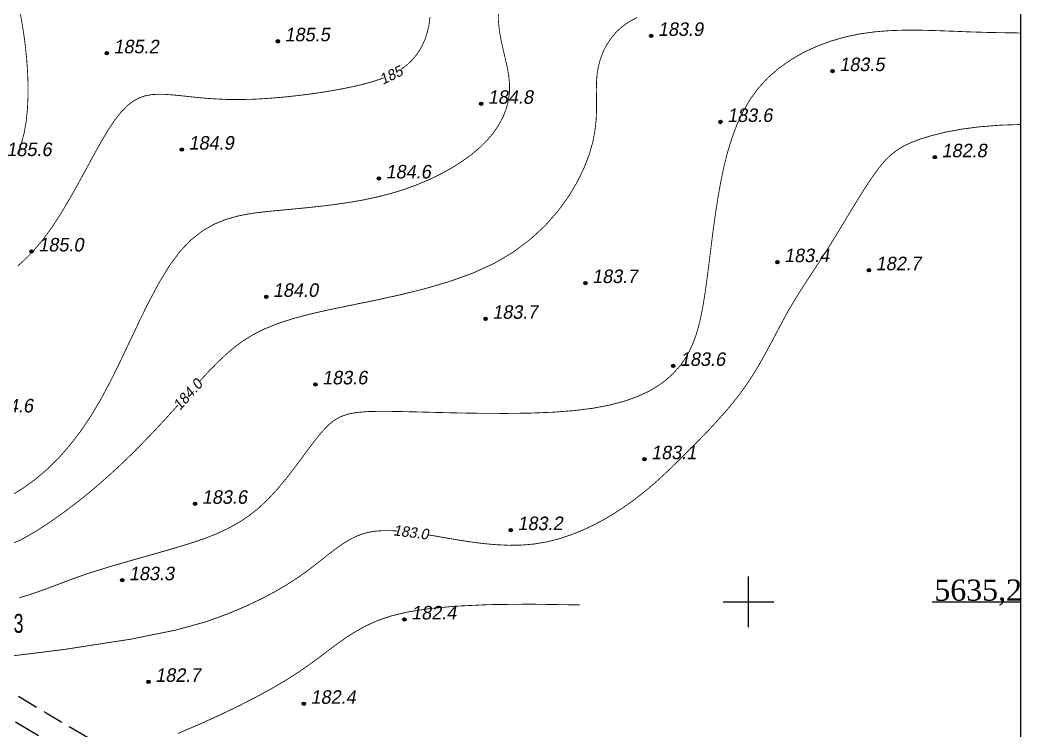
# Model space of a CAD drawing. Header units: millimetres. Extents: x 0 to 6474735, y 0 to 11273163.
# Drawn here: x 3234027.4 to 3234264.5, y 5635169.4 to 5635337.8 of the extents above; entities that cross this region are included whole.
import ezdxf
from ezdxf.enums import TextEntityAlignment as Align

# ---------------------------------------------------------------- set-up
doc = ezdxf.new("R2010")
doc.units = ezdxf.units.MM
doc.linetypes.add('AHIDDEN4', pattern=[7, 5, -2])
doc.linetypes.add('DASHED2', pattern=[9.525, 6.35, -3.175])
for name, color, linetype in [('АВТОДОРОГИ', 7, 'Continuous'), ('ВЫСОТЫ', 7, 'Continuous'), ('ГОРИЗОНТАЛИ', 22, 'Continuous'), ('ЗАРАМОЧНОЕ ОФ.', 7, 'Continuous'), ('кресты', 7, 'Continuous'), ('ПИКЕТЫ', 7, 'Continuous'), ('РЕЛЬЕФ', 7, 'Continuous'), ('ТОКА_СТ', 1, 'Continuous')]:
    doc.layers.add(name, color=color, linetype=linetype)
doc.styles.add('grad', font='grad.shx')
doc.styles.add('universw', font='universw.shx', dxfattribs={"oblique": 10})

# ---------------------------------------------------------------- blocks, each defined once
blk = doc.blocks.new('piket')
at = {"layer": 'ПИКЕТЫ', "linetype": 'Continuous'}
h = blk.add_hatch(color=7, dxfattribs=at)
edge = h.paths.add_edge_path()
edge.add_arc((0, 0), 0.3, 0, 360)
at = {"layer": 'ПИКЕТЫ', "color": 7, "linetype": 'Continuous'}
blk.add_circle((0, 0), 0.3, dxfattribs=at)
at = {"layer": 'ВЫСОТЫ', "style": 'universw', "oblique": 6}
blk.add_attdef('H', (1.88, -0.23), '', height=2, dxfattribs=at)
at = {"layer": 'ТОКА_СТ', "style": 'universw', "oblique": 6, "flags": 1}
blk.add_attdef('POINT', text='', height=2, dxfattribs=at).set_placement((0, -2.79), align=Align.CENTER)

msp = doc.modelspace()

# ---------------------------------------------------------------- linework, layer by layer
at = {"color": 7, "lineweight": 18}
msp.add_lwpolyline([(3233108.398, 5636373.935), (3234264.428, 5636373.965), (3234264.435, 5634883.717), (3233108.432, 5634883.638)], close=True, dxfattribs=at)
at = {"color": 7, "linetype": 'Continuous'}
msp.add_lwpolyline([(3233108.398, 5636373.935), (3234264.428, 5636373.965), (3234264.428, 5634993.959), (3233893.929, 5634993.934), (3233893.929, 5634883.692), (3233108.432, 5634883.692)], close=True, dxfattribs=at)
at = {"layer": 'АВТОДОРОГИ', "color": 7, "linetype": 'AHIDDEN4', "flags": 128}
msp.add_lwpolyline([(3233920.849, 5635245.46), (3233922.826, 5635243.903), (3233926.393, 5635241.449), (3233931.266, 5635238.257), (3233937.162, 5635234.483), (3233943.799, 5635230.287), (3233950.892, 5635225.824), (3233958.16, 5635221.254), (3233965.319, 5635216.734), (3233972.151, 5635212.387), (3233978.691, 5635208.197), (3233985.04, 5635204.113), (3233991.299, 5635200.085), (3233997.568, 5635196.063), (3234003.947, 5635191.995), (3234010.538, 5635187.831), (3234017.44, 5635183.521), (3234024.875, 5635178.945), (3234033.554, 5635173.711), (3234044.306, 5635167.356), (3234057.963, 5635159.419), (3234075.356, 5635149.438), (3234097.316, 5635136.953), (3234124.674, 5635121.501), (3234158.26, 5635102.622)], dxfattribs=at)
at = {"layer": 'ГОРИЗОНТАЛИ', "color": 34, "linetype": 'Continuous', "lineweight": 13, "const_width": 0.2}
msp.add_lwpolyline([(3234027.177, 5635340.567), (3234027.581, 5635338.517), (3234027.97, 5635336.32), (3234028.335, 5635333.954), (3234028.663, 5635331.397), (3234028.943, 5635328.64), (3234029.153, 5635325.729), (3234029.27, 5635322.724), (3234029.27, 5635319.685), (3234029.133, 5635316.672), (3234028.833, 5635313.745), (3234028.349, 5635310.964), (3234027.657, 5635308.389), (3234026.74, 5635306.065)], dxfattribs=at)
at = {"layer": 'ГОРИЗОНТАЛИ', "color": 34, "linetype": 'Continuous', "const_width": 0.2}
for points in [[(3234140.724, 5635339.983), (3234140.713, 5635337.636), (3234140.937, 5635335.341), (3234141.325, 5635333.095), (3234141.811, 5635330.895), (3234142.327, 5635328.738), (3234142.803, 5635326.622), (3234143.172, 5635324.543), (3234143.366, 5635322.499), (3234143.328, 5635320.486), (3234143.046, 5635318.508), (3234142.521, 5635316.567), (3234141.752, 5635314.665), (3234140.739, 5635312.805), (3234139.483, 5635310.99), (3234137.983, 5635309.222), (3234136.239, 5635307.505), (3234134.255, 5635305.841), (3234132.047, 5635304.243), (3234129.634, 5635302.72), (3234127.035, 5635301.286), (3234124.272, 5635299.951), (3234121.362, 5635298.728), (3234118.325, 5635297.629), (3234115.182, 5635296.665), (3234111.951, 5635295.843), (3234108.653, 5635295.149), (3234105.308, 5635294.567), (3234101.934, 5635294.076), (3234098.553, 5635293.66), (3234095.185, 5635293.299), (3234091.848, 5635292.976), (3234088.564, 5635292.672), (3234085.349, 5635292.358), (3234082.211, 5635291.958), (3234079.154, 5635291.386), (3234076.181, 5635290.555), (3234073.298, 5635289.378), (3234070.509, 5635287.769), (3234067.818, 5635285.64), (3234065.229, 5635282.906), (3234062.742, 5635279.517), (3234060.341, 5635275.573), (3234058.003, 5635271.209), (3234055.706, 5635266.564), (3234053.43, 5635261.774), (3234051.152, 5635256.975), (3234048.851, 5635252.305), (3234046.504, 5635247.9), (3234044.095, 5635243.872), (3234041.619, 5635240.224), (3234039.075, 5635236.937), (3234036.461, 5635233.989), (3234033.779, 5635231.358), (3234031.027, 5635229.025), (3234028.204, 5635226.968), (3234025.309, 5635225.166)], [(3234173.603, 5635338.367), (3234171.78, 5635337.411), (3234170.146, 5635336.275), (3234168.705, 5635334.97), (3234167.456, 5635333.514), (3234166.398, 5635331.929), (3234165.532, 5635330.234), (3234164.855, 5635328.448), (3234164.367, 5635326.593), (3234164.067, 5635324.687), (3234163.943, 5635322.743), (3234163.933, 5635320.74), (3234163.966, 5635318.651), (3234163.97, 5635316.447), (3234163.87, 5635314.099), (3234163.596, 5635311.58), (3234163.075, 5635308.86), (3234162.234, 5635305.912), (3234161.009, 5635302.726), (3234159.371, 5635299.365), (3234157.298, 5635295.911), (3234154.77, 5635292.446), (3234151.764, 5635289.052), (3234148.26, 5635285.81), (3234144.237, 5635282.803), (3234139.673, 5635280.111), (3234134.576, 5635277.796), (3234129.07, 5635275.823), (3234123.31, 5635274.139), (3234117.447, 5635272.688), (3234111.636, 5635271.416), (3234106.029, 5635270.268), (3234100.781, 5635269.188), (3234096.045, 5635268.122), (3234091.933, 5635267.022), (3234088.397, 5635265.864), (3234085.347, 5635264.632), (3234082.695, 5635263.309), (3234080.352, 5635261.879), (3234078.228, 5635260.325), (3234076.235, 5635258.631), (3234074.283, 5635256.779), (3234072.296, 5635254.76), (3234070.252, 5635252.586), (3234069.828, 5635252.122)], [(3234264.428, 5635334.695), (3234261.113, 5635334.743), (3234256.74, 5635334.819), (3234252.532, 5635334.947), (3234248.466, 5635335.105), (3234244.526, 5635335.253), (3234240.699, 5635335.352), (3234236.97, 5635335.361), (3234233.324, 5635335.241), (3234229.747, 5635334.951), (3234226.224, 5635334.453), (3234222.748, 5635333.712), (3234219.345, 5635332.724), (3234216.049, 5635331.491), (3234212.893, 5635330.012), (3234209.911, 5635328.291), (3234207.137, 5635326.328), (3234204.603, 5635324.125), (3234202.344, 5635321.682), (3234200.383, 5635319.008), (3234198.7, 5635316.126), (3234197.268, 5635313.069), (3234196.055, 5635309.866), (3234195.033, 5635306.549), (3234194.173, 5635303.148), (3234193.445, 5635299.694), (3234192.82, 5635296.217), (3234192.271, 5635292.747), (3234191.781, 5635289.309), (3234191.336, 5635285.925), (3234190.921, 5635282.619), (3234190.523, 5635279.414), (3234190.127, 5635276.333), (3234189.718, 5635273.399), (3234189.282, 5635270.635), (3234188.804, 5635268.058), (3234188.261, 5635265.66), (3234187.628, 5635263.426), (3234186.881, 5635261.342), (3234185.997, 5635259.393), (3234184.95, 5635257.564), (3234183.717, 5635255.841), (3234182.274, 5635254.209), (3234180.593, 5635252.66), (3234178.635, 5635251.202), (3234176.359, 5635249.853), (3234173.721, 5635248.627), (3234170.68, 5635247.54), (3234167.194, 5635246.609), (3234163.221, 5635245.848), (3234158.719, 5635245.273), (3234153.679, 5635244.892), (3234148.234, 5635244.679), (3234142.55, 5635244.602), (3234136.792, 5635244.626), (3234131.126, 5635244.719), (3234125.719, 5635244.847), (3234120.736, 5635244.977), (3234116.342, 5635245.075), (3234112.66, 5635245.107), (3234109.625, 5635245.036), (3234107.13, 5635244.825), (3234105.067, 5635244.435), (3234103.329, 5635243.829), (3234101.806, 5635242.968), (3234100.391, 5635241.815), (3234098.976, 5635240.332), (3234097.471, 5635238.5), (3234095.859, 5635236.382), (3234094.14, 5635234.059), (3234092.316, 5635231.613), (3234090.385, 5635229.126), (3234088.351, 5635226.678), (3234086.212, 5635224.352), (3234083.97, 5635222.23), (3234081.627, 5635220.373), (3234079.192, 5635218.767), (3234076.675, 5635217.378), (3234074.085, 5635216.17), (3234071.434, 5635215.112), (3234068.73, 5635214.167), (3234065.985, 5635213.301), (3234063.208, 5635212.482), (3234060.411, 5635211.679), (3234057.615, 5635210.886), (3234054.843, 5635210.101), (3234052.116, 5635209.322), (3234049.458, 5635208.547), (3234046.89, 5635207.775), (3234044.435, 5635207.004), (3234042.116, 5635206.232), (3234039.942, 5635205.459), (3234037.872, 5635204.686), (3234035.851, 5635203.917), (3234033.827, 5635203.155), (3234031.744, 5635202.403), (3234029.549, 5635201.664), (3234027.188, 5635200.941)], [(3234124.015, 5635215.858), (3234125.824, 5635215.559), (3234128.449, 5635215.104), (3234131.209, 5635214.635), (3234134.076, 5635214.19), (3234137.025, 5635213.807), (3234140.029, 5635213.525), (3234143.06, 5635213.382), (3234146.092, 5635213.416), (3234149.098, 5635213.666), (3234152.054, 5635214.159), (3234154.947, 5635214.878), (3234157.764, 5635215.794), (3234160.496, 5635216.879), (3234163.131, 5635218.106), (3234165.658, 5635219.445), (3234168.065, 5635220.869), (3234170.343, 5635222.349), (3234172.485, 5635223.862), (3234174.508, 5635225.406), (3234176.434, 5635226.982), (3234178.287, 5635228.593), (3234180.087, 5635230.24), (3234181.858, 5635231.926), (3234183.622, 5635233.653), (3234185.401, 5635235.424), (3234187.211, 5635237.239), (3234189.04, 5635239.1), (3234190.869, 5635241.006), (3234192.681, 5635242.959), (3234194.457, 5635244.958), (3234196.177, 5635247.004), (3234197.825, 5635249.096), (3234199.38, 5635251.236), (3234200.832, 5635253.42), (3234202.19, 5635255.636), (3234203.472, 5635257.869), (3234204.693, 5635260.102), (3234205.872, 5635262.321), (3234207.024, 5635264.51), (3234208.167, 5635266.653), (3234209.318, 5635268.735), (3234210.489, 5635270.748), (3234211.685, 5635272.706), (3234212.905, 5635274.633), (3234214.149, 5635276.551), (3234215.418, 5635278.484), (3234216.71, 5635280.453), (3234218.027, 5635282.481), (3234219.369, 5635284.592), (3234220.733, 5635286.796), (3234222.111, 5635289.065), (3234223.493, 5635291.356), (3234224.87, 5635293.63), (3234226.23, 5635295.846), (3234227.565, 5635297.962), (3234228.863, 5635299.938), (3234230.115, 5635301.734), (3234231.323, 5635303.319), (3234232.538, 5635304.71), (3234233.823, 5635305.931), (3234235.242, 5635307.011), (3234236.857, 5635307.975), (3234238.734, 5635308.85), (3234240.934, 5635309.662), (3234243.52, 5635310.438), (3234246.57, 5635311.191), (3234250.205, 5635311.882), (3234254.561, 5635312.461), (3234259.774, 5635312.874), (3234264.428, 5635313.023)], [(3234064.767, 5635246.539), (3234063.676, 5635245.329), (3234061.303, 5635242.73), (3234058.824, 5635240.071), (3234056.229, 5635237.374), (3234053.51, 5635234.656), (3234050.667, 5635231.938), (3234047.704, 5635229.239), (3234044.624, 5635226.579), (3234041.43, 5635223.978), (3234038.124, 5635221.454), (3234034.711, 5635219.029), (3234031.192, 5635216.721), (3234027.379, 5635214.556), (3234022.315, 5635212.589), (3234014.853, 5635210.881), (3234003.844, 5635209.491), (3233988.139, 5635208.481), (3233978.613, 5635208.231)], [(3234015.832, 5635185.97), (3234037.915, 5635188.722), (3234053.58, 5635191.141), (3234064.278, 5635193.301), (3234071.462, 5635195.275), (3234076.583, 5635197.137), (3234080.861, 5635198.947), (3234084.588, 5635200.711), (3234087.824, 5635202.42), (3234090.629, 5635204.068), (3234093.065, 5635205.646), (3234095.19, 5635207.146), (3234097.065, 5635208.561), (3234098.751, 5635209.883), (3234100.303, 5635211.105), (3234101.754, 5635212.222), (3234103.133, 5635213.229), (3234104.47, 5635214.122), (3234105.792, 5635214.896), (3234107.129, 5635215.546), (3234108.51, 5635216.069), (3234109.962, 5635216.459), (3234111.512, 5635216.715), (3234113.171, 5635216.845), (3234114.945, 5635216.858), (3234116.843, 5635216.767), (3234117.031, 5635216.75)], [(3234160.02, 5635199.257), (3234148.204, 5635199.439), (3234138.466, 5635199.331), (3234130.55, 5635198.963), (3234124.199, 5635198.366), (3234119.156, 5635197.57), (3234115.163, 5635196.605), (3234111.963, 5635195.501), (3234109.301, 5635194.291), (3234106.945, 5635192.997), (3234104.776, 5635191.623), (3234102.703, 5635190.166), (3234100.631, 5635188.622), (3234098.47, 5635186.989), (3234096.126, 5635185.264), (3234093.507, 5635183.443), (3234090.521, 5635181.524), (3234087.099, 5635179.508), (3234083.266, 5635177.417), (3234079.073, 5635175.276), (3234074.569, 5635173.114), (3234069.802, 5635170.955), (3234064.823, 5635168.827)]]:
    msp.add_lwpolyline(points, dxfattribs=at)
at = {"layer": 'ГОРИЗОНТАЛИ', "color": 34, "linetype": 'Continuous', "lineweight": 30, "const_width": 0.2}
for points in [[(3234124.509, 5635338.464), (3234124.266, 5635336.622), (3234123.891, 5635334.924), (3234123.392, 5635333.36), (3234122.772, 5635331.92), (3234122.038, 5635330.595), (3234121.196, 5635329.374), (3234120.244, 5635328.248), (3234119.154, 5635327.207), (3234117.889, 5635326.244), (3234117.702, 5635326.131)], [(3234113.552, 5635324.078), (3234112.682, 5635323.74), (3234110.355, 5635323.006), (3234107.672, 5635322.309), (3234104.617, 5635321.644), (3234101.253, 5635321.021), (3234097.666, 5635320.453), (3234093.938, 5635319.955), (3234090.154, 5635319.539), (3234086.398, 5635319.219), (3234082.753, 5635319.008), (3234079.305, 5635318.921), (3234076.118, 5635318.962), (3234073.194, 5635319.105), (3234070.511, 5635319.316), (3234068.053, 5635319.56), (3234065.801, 5635319.804), (3234063.737, 5635320.012), (3234061.841, 5635320.152), (3234060.096, 5635320.187), (3234058.48, 5635320.082), (3234056.966, 5635319.796), (3234055.524, 5635319.284), (3234054.122, 5635318.503), (3234052.731, 5635317.408), (3234051.319, 5635315.957), (3234049.858, 5635314.105), (3234048.315, 5635311.809), (3234046.668, 5635309.05), (3234044.917, 5635305.916), (3234043.069, 5635302.519), (3234041.132, 5635298.972), (3234039.112, 5635295.386), (3234037.018, 5635291.874), (3234034.855, 5635288.549), (3234032.631, 5635285.523), (3234030.357, 5635282.879), (3234028.054, 5635280.586), (3234026.891, 5635279.576)]]:
    msp.add_lwpolyline(points, dxfattribs=at)
at = {"layer": 'кресты', "color": 3, "linetype": 'Continuous'}
for p, q in [((3234200, 5635194), (3234200, 5635206)), ((3234194, 5635200), (3234206, 5635200))]:
    msp.add_line(p, q, dxfattribs=at)
at = {"layer": 'кресты', "color": 7, "linetype": 'Continuous'}
msp.add_line((3234243.448, 5635200.011), (3234264.355, 5635199.987), dxfattribs=at)
at = {"layer": 'РЕЛЬЕФ', "color": 7, "linetype": 'DASHED2', "elevation": 377.73}
msp.add_lwpolyline([(3233920.695, 5635238.306), (3233966.328, 5635210.271), (3234009.892, 5635181.274), (3234056.344, 5635153.752), (3234156.805, 5635097.531)], dxfattribs=at)

# ---------------------------------------------------------------- block references
at = {"layer": 'ПИКЕТЫ', "color": 7}
ref = msp.add_blockref('piket', (3234088.464, 5635332.72, 502.381), dxfattribs=dict(at, xscale=1.333333333333333, yscale=1.333333333333333, zscale=1.333333333333333))
ref.add_attrib('H', '185.5', (3234090.06, 5635332.72, 502.381), dxfattribs={"layer": 'ВЫСОТЫ', "height": 3.2, "style": 'universw', "oblique": 10})
ref = msp.add_blockref('piket', (3234176.927, 5635333.995, 502.381), dxfattribs=dict(at, xscale=1.333333333333333, yscale=1.333333333333333, zscale=1.333333333333333))
ref.add_attrib('H', '183.9', (3234178.523, 5635333.995, 502.381), dxfattribs={"layer": 'ВЫСОТЫ', "height": 3.2, "style": 'universw', "oblique": 10})
ref = msp.add_blockref('piket', (3234047.928, 5635329.879, 502.381), dxfattribs=dict(at, xscale=1.333333333333333, yscale=1.333333333333333, zscale=1.333333333333333))
ref.add_attrib('H', '185.2', (3234049.524, 5635329.879, 502.381), dxfattribs={"layer": 'ВЫСОТЫ', "height": 3.2, "style": 'universw', "oblique": 10})
ref = msp.add_blockref('piket', (3234219.889, 5635325.664, 502.381), dxfattribs=dict(at, xscale=1.333333333333333, yscale=1.333333333333333, zscale=1.333333333333333))
ref.add_attrib('H', '183.5', (3234221.485, 5635325.664, 502.381), dxfattribs={"layer": 'ВЫСОТЫ', "height": 3.2, "style": 'universw', "oblique": 10})
ref = msp.add_blockref('piket', (3234136.628, 5635317.924, 502.381), dxfattribs=dict(at, xscale=1.333333333333333, yscale=1.333333333333333, zscale=1.333333333333333))
ref.add_attrib('H', '184.8', (3234138.224, 5635317.924, 502.381), dxfattribs={"layer": 'ВЫСОТЫ', "height": 3.2, "style": 'universw', "oblique": 10})
ref = msp.add_blockref('piket', (3234193.328, 5635313.614, 502.381), dxfattribs=dict(at, xscale=1.333333333333333, yscale=1.333333333333333, zscale=1.333333333333333))
ref.add_attrib('H', '183.6', (3234194.924, 5635313.614, 502.381), dxfattribs={"layer": 'ВЫСОТЫ', "height": 3.2, "style": 'universw', "oblique": 10})
ref = msp.add_blockref('piket', (3234065.718, 5635307.074, 502.381), dxfattribs=dict(at, xscale=1.333333333333333, yscale=1.333333333333333, zscale=1.333333333333333))
ref.add_attrib('H', '184.9', (3234067.314, 5635307.074, 502.381), dxfattribs={"layer": 'ВЫСОТЫ', "height": 3.2, "style": 'universw', "oblique": 10})
ref = msp.add_blockref('piket', (3234022.554, 5635305.537, 502.381), dxfattribs=dict(at, xscale=1.333333333333333, yscale=1.333333333333333, zscale=1.333333333333333))
ref.add_attrib('H', '185.6', (3234024.15, 5635305.537, 502.381), dxfattribs={"layer": 'ВЫСОТЫ', "height": 3.2, "style": 'universw', "oblique": 10})
ref = msp.add_blockref('piket', (3234244.117, 5635305.257, 502.381), dxfattribs=dict(at, xscale=1.333333333333333, yscale=1.333333333333333, zscale=1.333333333333333))
ref.add_attrib('H', '182.8', (3234245.713, 5635305.257, 502.381), dxfattribs={"layer": 'ВЫСОТЫ', "height": 3.2, "style": 'universw', "oblique": 10})
ref = msp.add_blockref('piket', (3234112.396, 5635300.246, 502.381), dxfattribs=dict(at, xscale=1.333333333333333, yscale=1.333333333333333, zscale=1.333333333333333))
ref.add_attrib('H', '184.6', (3234113.992, 5635300.246, 502.381), dxfattribs={"layer": 'ВЫСОТЫ', "height": 3.2, "style": 'universw', "oblique": 10})
ref = msp.add_blockref('piket', (3234030.122, 5635282.956, 502.381), dxfattribs=dict(at, xscale=1.333333333333333, yscale=1.333333333333333, zscale=1.333333333333333))
ref.add_attrib('H', '185.0', (3234031.718, 5635282.956, 502.381), dxfattribs={"layer": 'ВЫСОТЫ', "height": 3.2, "style": 'universw', "oblique": 10})
ref = msp.add_blockref('piket', (3234206.813, 5635280.423, 502.381), dxfattribs=dict(at, xscale=1.333333333333333, yscale=1.333333333333333, zscale=1.333333333333333))
ref.add_attrib('H', '183.4', (3234208.409, 5635280.423, 502.381), dxfattribs={"layer": 'ВЫСОТЫ', "height": 3.2, "style": 'universw', "oblique": 10})
ref = msp.add_blockref('piket', (3234228.508, 5635278.52, 502.381), dxfattribs=dict(at, xscale=1.333333333333333, yscale=1.333333333333333, zscale=1.333333333333333))
ref.add_attrib('H', '182.7', (3234230.104, 5635278.52, 502.381), dxfattribs={"layer": 'ВЫСОТЫ', "height": 3.2, "style": 'universw', "oblique": 10})
ref = msp.add_blockref('piket', (3234161.328, 5635275.476, 502.381), dxfattribs=dict(at, xscale=1.333333333333333, yscale=1.333333333333333, zscale=1.333333333333333))
ref.add_attrib('H', '183.7', (3234162.924, 5635275.476, 502.381), dxfattribs={"layer": 'ВЫСОТЫ', "height": 3.2, "style": 'universw', "oblique": 10})
ref = msp.add_blockref('piket', (3234085.71, 5635272.213, 502.381), dxfattribs=dict(at, xscale=1.333333333333333, yscale=1.333333333333333, zscale=1.333333333333333))
ref.add_attrib('H', '184.0', (3234087.306, 5635272.213, 502.381), dxfattribs={"layer": 'ВЫСОТЫ', "height": 3.2, "style": 'universw', "oblique": 10})
ref = msp.add_blockref('piket', (3234137.682, 5635267.007, 502.381), dxfattribs=dict(at, xscale=1.333333333333333, yscale=1.333333333333333, zscale=1.333333333333333))
ref.add_attrib('H', '183.7', (3234139.278, 5635267.007, 502.381), dxfattribs={"layer": 'ВЫСОТЫ', "height": 3.2, "style": 'universw', "oblique": 10})
ref = msp.add_blockref('piket', (3234182.135, 5635255.853, 502.381), dxfattribs=dict(at, xscale=1.333333333333333, yscale=1.333333333333333, zscale=1.333333333333333))
ref.add_attrib('H', '183.6', (3234183.731, 5635255.853, 502.381), dxfattribs={"layer": 'ВЫСОТЫ', "height": 3.2, "style": 'universw', "oblique": 10})
ref = msp.add_blockref('piket', (3234097.366, 5635251.488, 502.381), dxfattribs=dict(at, xscale=1.333333333333333, yscale=1.333333333333333, zscale=1.333333333333333))
ref.add_attrib('H', '183.6', (3234098.962, 5635251.488, 502.381), dxfattribs={"layer": 'ВЫСОТЫ', "height": 3.2, "style": 'universw', "oblique": 10})
ref = msp.add_blockref('piket', (3234018.155, 5635244.841, 502.381), dxfattribs=dict(at, xscale=1.333333333333333, yscale=1.333333333333333, zscale=1.333333333333333))
ref.add_attrib('H', '184.6', (3234019.751, 5635244.841, 502.381), dxfattribs={"layer": 'ВЫСОТЫ', "height": 3.2, "style": 'universw', "oblique": 10})
ref = msp.add_blockref('piket', (3234175.307, 5635233.761, 502.381), dxfattribs=dict(at, xscale=1.333333333333333, yscale=1.333333333333333, zscale=1.333333333333333))
ref.add_attrib('H', '183.1', (3234176.903, 5635233.761, 502.381), dxfattribs={"layer": 'ВЫСОТЫ', "height": 3.2, "style": 'universw', "oblique": 10})
ref = msp.add_blockref('piket', (3234068.864, 5635223.207, 502.381), dxfattribs=dict(at, xscale=1.333333333333333, yscale=1.333333333333333, zscale=1.333333333333333))
ref.add_attrib('H', '183.6', (3234070.46, 5635223.207, 502.381), dxfattribs={"layer": 'ВЫСОТЫ', "height": 3.2, "style": 'universw', "oblique": 10})
ref = msp.add_blockref('piket', (3234143.638, 5635216.975, 502.381), dxfattribs=dict(at, xscale=1.333333333333333, yscale=1.333333333333333, zscale=1.333333333333333))
ref.add_attrib('H', '183.2', (3234145.234, 5635216.975, 502.381), dxfattribs={"layer": 'ВЫСОТЫ', "height": 3.2, "style": 'universw', "oblique": 10})
ref = msp.add_blockref('piket', (3234051.588, 5635205.1, 502.381), dxfattribs=dict(at, xscale=1.333333333333333, yscale=1.333333333333333, zscale=1.333333333333333))
ref.add_attrib('H', '183.3', (3234053.184, 5635205.1, 502.381), dxfattribs={"layer": 'ВЫСОТЫ', "height": 3.2, "style": 'universw', "oblique": 10})
ref = msp.add_blockref('piket', (3234118.446, 5635195.815, 502.381), dxfattribs=dict(at, xscale=1.333333333333333, yscale=1.333333333333333, zscale=1.333333333333333))
ref.add_attrib('H', '182.4', (3234120.042, 5635195.815, 502.381), dxfattribs={"layer": 'ВЫСОТЫ', "height": 3.2, "style": 'universw', "oblique": 10})
ref = msp.add_blockref('piket', (3234057.819, 5635181.045, 502.381), dxfattribs=dict(at, xscale=1.333333333333333, yscale=1.333333333333333, zscale=1.333333333333333))
ref.add_attrib('H', '182.7', (3234059.415, 5635181.045, 502.381), dxfattribs={"layer": 'ВЫСОТЫ', "height": 3.2, "style": 'universw', "oblique": 10})
ref = msp.add_blockref('piket', (3234094.617, 5635175.855, 502.381), dxfattribs=dict(at, xscale=1.333333333333333, yscale=1.333333333333333, zscale=1.333333333333333))
ref.add_attrib('H', '182.4', (3234096.213, 5635175.855, 502.381), dxfattribs={"layer": 'ВЫСОТЫ', "height": 3.2, "style": 'universw', "oblique": 10})

# ---------------------------------------------------------------- texts
at = {"layer": 'ВЫСОТЫ', "color": 0, "style": 'grad', "width": 0.7}
msp.add_attdef('173.03', (3234015.318, 5635192.636), '', height=4.501, dxfattribs=at)
at = {"layer": 'ГОРИЗОНТАЛИ', "color": 34, "linetype": 'Continuous', "style": 'universw', "oblique": 10}
for s, rotation, p in [('185', 25.80951, (3234115.839, 5635323.614, 377.73)), ('184.0', 47.9346, (3234068.05, 5635248.276, 377.73)), ('183.0', 352.8914, (3234119.852, 5635215.239, 377.73))]:
    msp.add_text(s, height=2.5, rotation=rotation, dxfattribs=at).set_placement(p, align=Align.CENTER)
at = {"layer": 'ЗАРАМОЧНОЕ ОФ.', "color": 7, "linetype": 'Continuous', "insert": (3234243.996, 5635205.238), "char_height": 5, "width": 18.6959, "attachment_point": 1, "rotation": 0.1218}
msp.add_mtext('{\\fTimes New Roman|b0|i0|c204|p18;5635,2}', dxfattribs=at)

doc.saveas('drawing.dxf')
